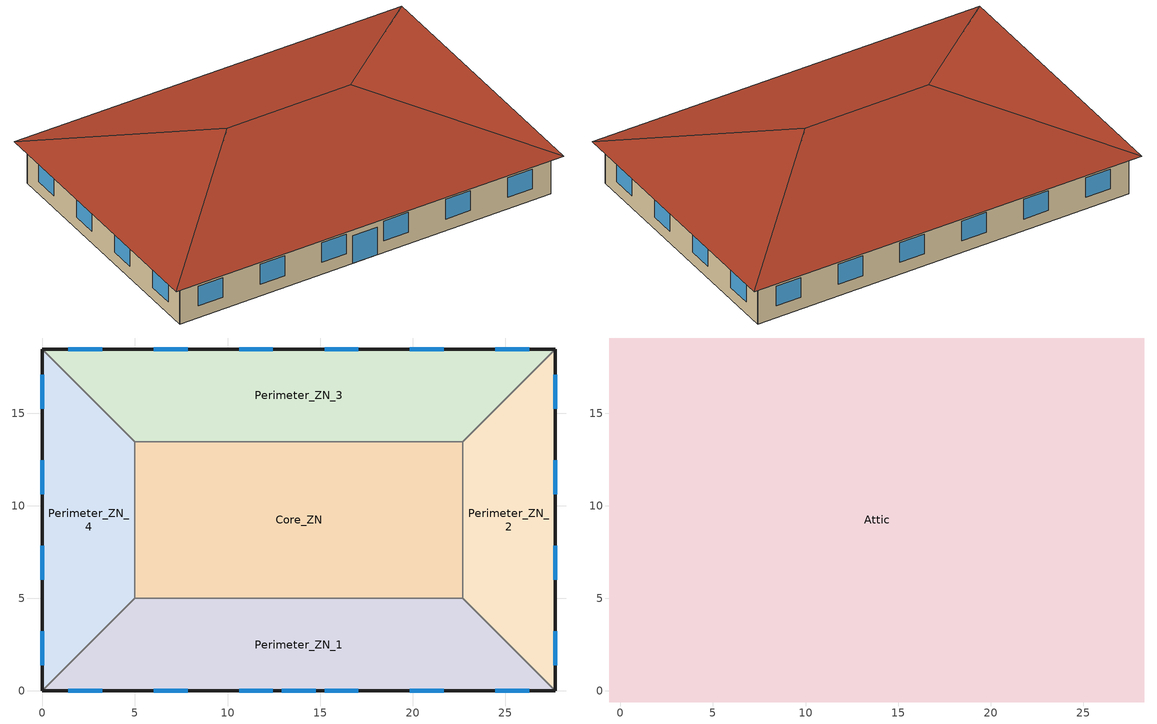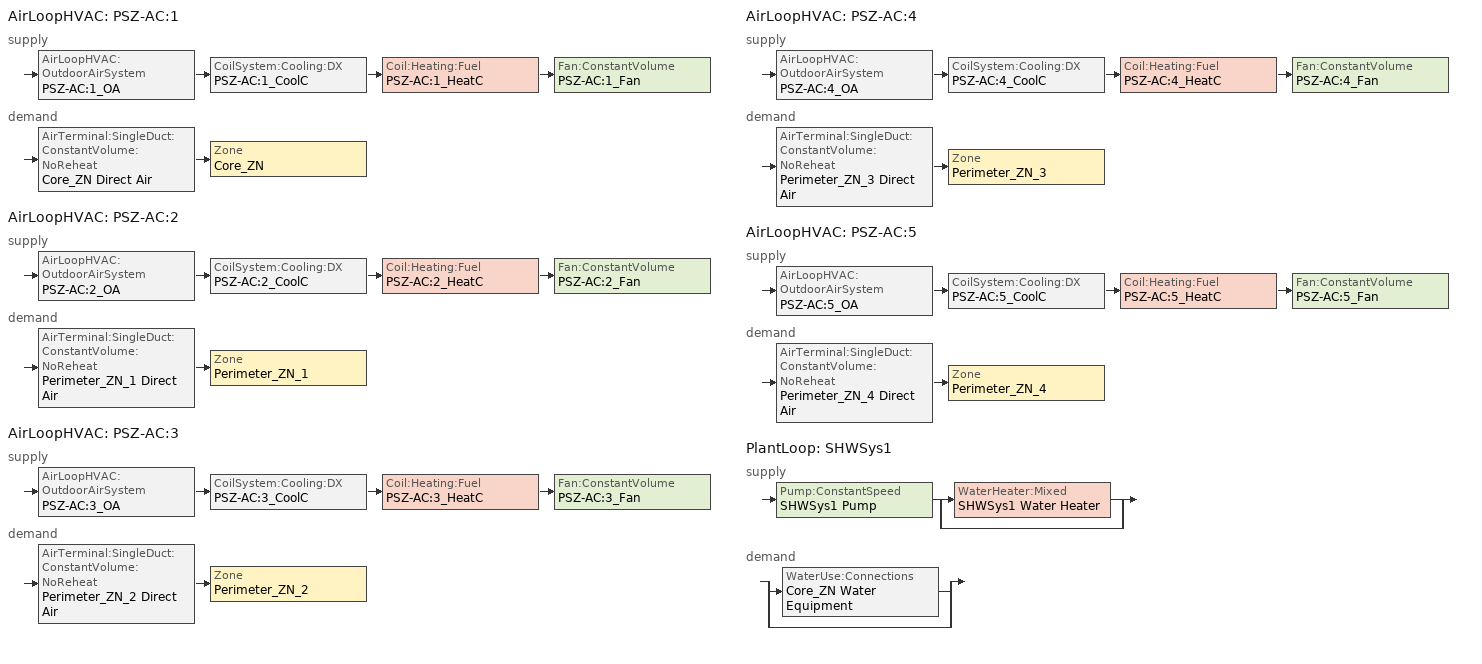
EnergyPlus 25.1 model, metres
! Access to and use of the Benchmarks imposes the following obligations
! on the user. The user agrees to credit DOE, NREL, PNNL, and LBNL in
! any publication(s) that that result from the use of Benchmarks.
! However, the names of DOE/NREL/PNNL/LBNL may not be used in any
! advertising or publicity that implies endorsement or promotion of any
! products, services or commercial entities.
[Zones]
Core_ZN
 floor ground (ext-slab): 5,13.46 22.69,13.46 22.69,5 5,5 z0
 wall to Perimeter_ZN_1 (int-walls): 5,5 22.69,5 z0:3.05
 wall to Perimeter_ZN_2 (int-walls): 22.69,5 22.69,13.46 z0:3.05
 wall to Perimeter_ZN_3 (int-walls): 22.69,13.46 5,13.46 z0:3.05
 wall to Perimeter_ZN_4 (int-walls): 5,13.46 5,5 z0:3.05
Perimeter_ZN_1
 floor ground (ext-slab): 27.69,0 0,0 5,5 22.69,5 z0
 wall outside (ext-walls): 0,0 27.69,0 z0:3.05
 wall to Perimeter_ZN_4 (int-walls): 5,5 0,0 z0:3.05
 wall to Perimeter_ZN_2 (int-walls): 27.69,0 22.69,5 z0:3.05
 window (window_south): 1.39,0 3.22,0 / 6.01,0 7.84,0 / 10.62,0 12.45,0 / 15.24,0 17.07,0 / 19.85,0 21.68,0 / 24.47,0 26.3,0 z0.9:2.42; 12.93,0 14.76,0 z0:2.13
Perimeter_ZN_2
 floor ground (ext-slab): 22.69,13.46 27.69,18.46 27.69,0 22.69,5 z0
 wall outside (ext-walls): 27.69,0 27.69,18.46 z0:3.05
 wall to Perimeter_ZN_3 (int-walls): 27.69,18.46 22.69,13.46 z0:3.05
 window (window_east): 27.69,15.24 27.69,17.07 / 27.69,10.62 27.69,12.45 / 27.69,6.01 27.69,7.84 / 27.69,1.39 27.69,3.22 z0.9:2.42
Perimeter_ZN_3
 floor ground (ext-slab): 5,13.46 0,18.46 27.69,18.46 22.69,13.46 z0
 wall outside (ext-walls): 27.69,18.46 0,18.46 z0:3.05
 wall to Perimeter_ZN_4 (int-walls): 0,18.46 5,13.46 z0:3.05
 window (window_north): 26.3,18.46 24.47,18.46 / 21.68,18.46 19.85,18.46 / 17.07,18.46 15.24,18.46 / 12.45,18.46 10.62,18.46 / 7.84,18.46 6.01,18.46 / 3.22,18.46 1.39,18.46 z0.9:2.42
Perimeter_ZN_4
 floor ground (ext-slab): 5,5 0,0 0,18.46 5,13.46 z0
 wall outside (ext-walls): 0,18.46 0,0 z0:3.05
 window (window_west): 0,3.22 0,1.39 / 0,7.84 0,6.01 / 0,12.45 0,10.62 / 0,17.07 0,15.24 z0.9:2.42
Attic
 floor outside (exposed-floor): -0.6,19.06 0,18.46 0,0 -0.6,-0.6 z3.05; 0,0 27.69,0 28.29,-0.6 -0.6,-0.6 z3.05; 28.29,19.06 28.29,-0.6 27.69,0 27.69,18.46 z3.05; -0.6,19.06 28.29,19.06 27.69,18.46 0,18.46 z3.05
 floor to Perimeter_ZN_1 (INT-FLOOR-TOPSIDE): 0,0 5,5 22.69,5 27.69,0 z3.05
 floor to Perimeter_ZN_4 (INT-FLOOR-TOPSIDE): 5,13.46 5,5 0,0 0,18.46 z3.05
 floor to Perimeter_ZN_2 (INT-FLOOR-TOPSIDE): 22.69,5 22.69,13.46 27.69,18.46 27.69,0 z3.05
 floor to Core_ZN (INT-FLOOR-TOPSIDE): 5,13.46 22.69,13.46 22.69,5 5,5 z3.05
 floor to Perimeter_ZN_3 (INT-FLOOR-TOPSIDE): 0,18.46 27.69,18.46 22.69,13.46 5,13.46 z3.05
 roof outside (roofs): 28.29,19.06,3.05 -0.6,19.06,3.05 9.23,9.23,6.33 18.46,9.23,6.33; -0.6,19.06,3.05 -0.6,-0.6,3.05 9.23,9.23,6.33; 28.29,-0.6,3.05 28.29,19.06,3.05 18.46,9.23,6.33; -0.6,-0.6,3.05 28.29,-0.6,3.05 18.46,9.23,6.33 9.23,9.23,6.33
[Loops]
AirLoopHVAC 'PSZ-AC:1'
 supply: AirLoopHVAC:OutdoorAirSystem 'PSZ-AC:1_OA' > CoilSystem:Cooling:DX 'PSZ-AC:1_CoolC' > Coil:Heating:Fuel 'PSZ-AC:1_HeatC' > Fan:ConstantVolume 'PSZ-AC:1_Fan'
 demand: AirTerminal:SingleDuct:ConstantVolume:NoReheat 'Core_ZN Direct Air' > Zone 'Core_ZN'
AirLoopHVAC 'PSZ-AC:2'
 supply: AirLoopHVAC:OutdoorAirSystem 'PSZ-AC:2_OA' > CoilSystem:Cooling:DX 'PSZ-AC:2_CoolC' > Coil:Heating:Fuel 'PSZ-AC:2_HeatC' > Fan:ConstantVolume 'PSZ-AC:2_Fan'
 demand: AirTerminal:SingleDuct:ConstantVolume:NoReheat 'Perimeter_ZN_1 Direct Air' > Zone 'Perimeter_ZN_1'
AirLoopHVAC 'PSZ-AC:3'
 supply: AirLoopHVAC:OutdoorAirSystem 'PSZ-AC:3_OA' > CoilSystem:Cooling:DX 'PSZ-AC:3_CoolC' > Coil:Heating:Fuel 'PSZ-AC:3_HeatC' > Fan:ConstantVolume 'PSZ-AC:3_Fan'
 demand: AirTerminal:SingleDuct:ConstantVolume:NoReheat 'Perimeter_ZN_2 Direct Air' > Zone 'Perimeter_ZN_2'
AirLoopHVAC 'PSZ-AC:4'
 supply: AirLoopHVAC:OutdoorAirSystem 'PSZ-AC:4_OA' > CoilSystem:Cooling:DX 'PSZ-AC:4_CoolC' > Coil:Heating:Fuel 'PSZ-AC:4_HeatC' > Fan:ConstantVolume 'PSZ-AC:4_Fan'
 demand: AirTerminal:SingleDuct:ConstantVolume:NoReheat 'Perimeter_ZN_3 Direct Air' > Zone 'Perimeter_ZN_3'
AirLoopHVAC 'PSZ-AC:5'
 supply: AirLoopHVAC:OutdoorAirSystem 'PSZ-AC:5_OA' > CoilSystem:Cooling:DX 'PSZ-AC:5_CoolC' > Coil:Heating:Fuel 'PSZ-AC:5_HeatC' > Fan:ConstantVolume 'PSZ-AC:5_Fan'
 demand: AirTerminal:SingleDuct:ConstantVolume:NoReheat 'Perimeter_ZN_4 Direct Air' > Zone 'Perimeter_ZN_4'
PlantLoop 'SHWSys1'
 supply: Pump:ConstantSpeed 'SHWSys1 Pump' > split
  | WaterHeater:Mixed 'SHWSys1 Water Heater'
  | bypass
 demand: split
  | WaterUse:Connections 'Core_ZN Water Equipment'
  | bypass
[Building]
Benchmark Small Office New V1.1_3.1: North Axis {deg}=0; Terrain=City; Loads Convergence Tolerance Value {W}=0.04; Temperature Convergence Tolerance Value {deltaC}=0.2; Solar Distribution=FullInteriorAndExterior; Maximum Number of Warmup Days=25; Minimum Number of Warmup Days=6
[Site:Location]
CHICAGO_IL_USA TMY2-94846: Latitude {deg}=41.78; Longitude {deg}=-87.75; Time Zone {hr}=-6; Elevation {m}=190
[Site:GroundTemperature:BuildingSurface]
19.96, 19.94, 19.99, 20.04, 20.09, 20.17, 20.21, 20.24, 20.23, 20.2, 20.17, 20.12
[Site:WaterMainsTemperature]
Calculation Method=CORRELATION; Annual Average Outdoor Air Temperature {C}=9.69; Maximum Difference In Monthly Average Outdoor Air Temperatures {deltaC}=28.1
[SizingPeriod:DesignDay] Day of Month=21; Humidity Condition Type=Wetbulb; Barometric Pressure {Pa}=99063; Rain Indicator=No; Snow Indicator=No; Daylight Saving Time Indicator=No; Solar Model Indicator=ASHRAEClearSky
Name | Month | Day Type | Maximum Dry-Bulb Temperature {C} | Daily Dry-Bulb Temperature Range {deltaC} | Wetbulb or DewPoint at Maximum Dry-Bulb {C} | Wind Speed {m/s} | Wind Direction {deg} | Sky Clearness
CHICAGO Ann Htg 99.6% Condns DB | 1 | WinterDesignDay | -20.6 | 0 | -20.6 | 4.9 | 270 | 0
CHICAGO Ann Clg .4% Condns DB=>MWB | 7 | SummerDesignDay | 33.2 | 10.7 | 23.8 | 5.3 | 230 | 1
[WindowMaterial:Glazing] Optical Data Type=SpectralAverage; Thickness {m}=0.003; Infrared Transmittance at Normal Incidence=0; Front Side Infrared Hemispherical Emissivity=0.9; Back Side Infrared Hemispherical Emissivity=0.9; Conductivity {W/m-K}=0.0199; Dirt Correction Factor for Solar and Visible Transmittance=1; Solar Diffusing=No
Name | Solar Transmittance at Normal Incidence | Front Side Solar Reflectance at Normal Incidence | Back Side Solar Reflectance at Normal Incidence | Visible Transmittance at Normal Incidence | Front Side Visible Reflectance at Normal Incidence | Back Side Visible Reflectance at Normal Incidence
Theoretical Glass [66] | 0.3832 | 0.5668 | 0.5668 | 0.495 | 0.455 | 0.455
Theoretical Glass [67] | 0.4826 | 0.4674 | 0.4674 | 0.6216 | 0.3284 | 0.3284
[Material] Thermal Absorptance=0.9
Name | Roughness | Thickness {m} | Conductivity {W/m-K} | Density {kg/m3} | Specific Heat {J/kg-K} | Solar Absorptance | Visible Absorptance
Wood Shingles | VeryRough | 0.0178 | 0.115 | 513 | 1255 | 0.78 | 0.78
1IN Wood Decking | MediumSmooth | 0.0254 | 0.1211 | 593 | 2510 | 0.78 | 0.78
Roof Insulation [2] | MediumRough | 0.2216 | 0.049 | 265 | 836.8 | 0.7 | 0.7
1/2IN Gypsum | Smooth | 0.0127 | 0.16 | 784.9 | 830 | 0.92 | 0.92
GP01 1/2 GYPSUM | Smooth | 0.0127 | 0.16 | 800 | 1090 | 0.7 | 0.5
1IN Stucco | Smooth | 0.0253 | 0.6918 | 1858 | 837 | 0.92 | 0.92
8IN Concrete HW | MediumRough | 0.2033 | 1.7296 | 2243 | 837 | 0.65 | 0.65
Wall Insulation [5] | MediumRough | 0.0453 | 0.0432 | 91 | 837 | 0.5 | 0.5
MAT-CC05 4 HW CONCRETE | Rough | 0.1016 | 1.311 | 2240 | 836.8 | 0.7 | 0.7
Floor Insulation [2] | MediumRough | 0.0636 | 0.045 | 265 | 836.8 | 0.7 | 0.7
MAT-CC05 8 HW CONCRETE | Rough | 0.2032 | 1.311 | 2240 | 836.8 | 0.7 | 0.7
Std Wood 6inch | MediumSmooth | 0.15 | 0.12 | 540 | 1210 | 0.7 | 0.7
Std MAT-CC05 4  MW CONCRETE | Rough | 0.1 | 0.858 | 1968 | 836.8 | 0.7 | 0.2
[Material:NoMass] Roughness=VeryRough; Thermal Absorptance=0.9; Solar Absorptance=0.7; Visible Absorptance=0.8
Name | Thermal Resistance {m2-K/W}
CP02 CARPET PAD | 0.2165
Std CP02 CARPET PAD | 0.21648
[Construction]
InteriorFurnishings: Std Wood 6inch
INT-FLOOR-TOPSIDE: Std MAT-CC05 4  MW CONCRETE, Std CP02 CARPET PAD
INT-FLOOR-UNDERSIDE: Std CP02 CARPET PAD, Std MAT-CC05 4  MW CONCRETE
window_south; window_east; window_west: Theoretical Glass [66]
window_north: Theoretical Glass [67]
roofs: Wood Shingles, 1IN Wood Decking, Roof Insulation [2], 1/2IN Gypsum
int-walls: GP01 1/2 GYPSUM, GP01 1/2 GYPSUM
ext-walls: 1IN Stucco, 8IN Concrete HW, Wall Insulation [5], 1/2IN Gypsum
ext-slab: MAT-CC05 4 HW CONCRETE, CP02 CARPET PAD
exposed-floor: Floor Insulation [2], MAT-CC05 8 HW CONCRETE, CP02 CARPET PAD
[ComponentCost:LineItem]
Name | Line Item Type | Item | Cost per Area {$/m2} | Cost per Each {$} | Quantity | Cost per Unit of Output Capacity {$/kW}
Interior Furnishings | Construction | InteriorFurnishings | 1
Interior Floor | Construction | INT-FLOOR-UNDERSIDE | 15
south:window_south | Construction | window_south | 215.97
east:window_east | Construction | window_east | 215.97
north:window_north | Construction | window_north | 209.729
west:window_west | Construction | window_west | 215.97
roofs:roofs | Construction | roofs | 14.9259
int-walls:int-walls | Construction | int-walls | 1
ext-walls:ext-walls | Construction | ext-walls | 42.9231
ext-slab:ext-slab | Construction | ext-slab | 24.86
exposed-floor:exposed-floor | Construction | exposed-floor | 34.6727
People:Core_ZN | General | Core_ZN |  | 1 | 8.0516
LIGHTING EQUIP:Core_ZN | Lights | Core_ZN |  |  |  | 1
ElectricEquipment:Core_ZN:MiscPlug | General | Core_ZN |  | 1 | 1.2077
Infiltration:Perimeter_ZN_1 | General | Perimeter_ZN_1 |  | 1 | 0.0596
People:Perimeter_ZN_1 | General | Perimeter_ZN_1 |  | 1 | 6.1036
LIGHTING EQUIP:Perimeter_ZN_1 | Lights | Perimeter_ZN_1 |  |  |  | 1
ElectricEquipment:Perimeter_ZN_1:MiscPlug | General | Perimeter_ZN_1 |  | 1 | 0.9155
Infiltration:Perimeter_ZN_2 | General | Perimeter_ZN_2 |  | 1 | 0.0376
People:Perimeter_ZN_2 | General | Perimeter_ZN_2 |  | 1 | 3.6207
LIGHTING EQUIP:Perimeter_ZN_2 | Lights | Perimeter_ZN_2 |  |  |  | 1
ElectricEquipment:Perimeter_ZN_2:MiscPlug | General | Perimeter_ZN_2 |  | 1 | 0.5431
Infiltration:Perimeter_ZN_3 | General | Perimeter_ZN_3 |  | 1 | 0.0596
People:Perimeter_ZN_3 | General | Perimeter_ZN_3 |  | 1 | 6.1036
LIGHTING EQUIP:Perimeter_ZN_3 | Lights | Perimeter_ZN_3 |  |  |  | 1
ElectricEquipment:Perimeter_ZN_3:MiscPlug | General | Perimeter_ZN_3 |  | 1 | 0.9155
Infiltration:Perimeter_ZN_4 | General | Perimeter_ZN_4 |  | 1 | 0.0376
People:Perimeter_ZN_4 | General | Perimeter_ZN_4 |  | 1 | 3.6207
LIGHTING EQUIP:Perimeter_ZN_4 | Lights | Perimeter_ZN_4 |  |  |  | 1
ElectricEquipment:Perimeter_ZN_4:MiscPlug | General | Perimeter_ZN_4 |  | 1 | 0.5431
Infiltration:Attic | General | Attic |  | 1 | 0.2001
[Zone] Type=1; Multiplier=1; Ceiling Height {m}=-9999; Floor Area {m2}=autocalculate; Part of Total Floor Area=Yes
Name | Volume {m3}
Core_ZN | 456.4551
Perimeter_ZN_1; Perimeter_ZN_3 | 346.0225
Perimeter_ZN_2; Perimeter_ZN_4 | 205.265
Attic | 720.1877
[InternalMass] Construction=InteriorFurnishings
Name | Zone or ZoneList | Surface Area {m2}
Core_ZN_InternalMass_1 | Core_ZN | 299.3148
Perimeter_ZN_1_InternalMass_1 | Perimeter_ZN_1 | 226.9
Perimeter_ZN_2_InternalMass_1 | Perimeter_ZN_2 | 134.6
Perimeter_ZN_3_InternalMass_1 | Perimeter_ZN_3 | 226.9
Perimeter_ZN_4_InternalMass_1 | Perimeter_ZN_4 | 134.6
[People] Number of People Schedule=BLDG_OCC_SCH; Number of People Calculation Method=People; Fraction Radiant=0.3; Sensible Heat Fraction=AUTOCALCULATE; Activity Level Schedule=ACTIVITY_SCH; Carbon Dioxide Generation Rate {m3/s-W}=3.82E-8; Enable ASHRAE 55 Comfort Warnings=No; Mean Radiant Temperature Calculation Type=EnclosureAveraged; Work Efficiency Schedule=WORK_EFF_SCH; Clothing Insulation Calculation Method=ClothingInsulationSchedule; Clothing Insulation Schedule=CLOTHING_SCH; Air Velocity Schedule=AIR_VELO_SCH; Thermal Comfort Model 1 Type=FANGER
Name | Zone or ZoneList or Space or SpaceList | Number of People
Core_ZN | Core_ZN | 8.0516
Perimeter_ZN_1 | Perimeter_ZN_1 | 6.1036
Perimeter_ZN_2 | Perimeter_ZN_2 | 3.6207
Perimeter_ZN_3 | Perimeter_ZN_3 | 6.1036
Perimeter_ZN_4 | Perimeter_ZN_4 | 3.6207
[Lights] Schedule=BLDG_LIGHT_SCH; Design Level Calculation Method=LightingLevel; Return Air Fraction=0; Fraction Radiant=0.7; Fraction Visible=0.2; Fraction Replaceable=1; Return Air Fraction Calculated from Plenum Temperature=No
Name | Zone or ZoneList or Space or SpaceList | Lighting Level {W}
Core_ZN_Lights | Core_ZN | 1610.31
Perimeter_ZN_1_Lights | Perimeter_ZN_1 | 1220.72
Perimeter_ZN_2_Lights | Perimeter_ZN_2 | 724.148
Perimeter_ZN_3_Lights | Perimeter_ZN_3 | 1220.72
Perimeter_ZN_4_Lights | Perimeter_ZN_4 | 724.148
[ElectricEquipment] Schedule=BLDG_EQUIP_SCH; Design Level Calculation Method=EquipmentLevel; Fraction Latent=0; Fraction Radiant=0.5; Fraction Lost=0
Name | Zone or ZoneList or Space or SpaceList | Design Level {W}
Core_ZN_MiscPlug_Equip | Core_ZN | 1207.74
Perimeter_ZN_1_MiscPlug_Equip | Perimeter_ZN_1 | 915.5415
Perimeter_ZN_2_MiscPlug_Equip | Perimeter_ZN_2 | 543.111
Perimeter_ZN_3_MiscPlug_Equip | Perimeter_ZN_3 | 915.5415
Perimeter_ZN_4_MiscPlug_Equip | Perimeter_ZN_4 | 543.111
[Sizing:Zone] Zone Cooling Design Supply Air Temperature Input Method=SupplyAirTemperature; Zone Cooling Design Supply Air Temperature {C}=14; Zone Heating Design Supply Air Temperature Input Method=SupplyAirTemperature; Zone Heating Design Supply Air Temperature {C}=40; Zone Cooling Design Supply Air Humidity Ratio {kgWater/kgDryAir}=0.0085; Zone Heating Design Supply Air Humidity Ratio {kgWater/kgDryAir}=0.008; Zone Heating Sizing Factor=0; Zone Cooling Sizing Factor=0; Cooling Design Air Flow Method=DesignDayWithLimit; Cooling Minimum Air Flow {m3/s}=0; Cooling Minimum Air Flow Fraction=0; Heating Design Air Flow Method=DesignDay; Heating Design Air Flow Rate {m3/s}=0; Account for Dedicated Outdoor Air System=No; Dedicated Outdoor Air System Control Strategy=NeutralSupplyAir; Dedicated Outdoor Air Low Setpoint Temperature for Design {C}=autosize; Dedicated Outdoor Air High Setpoint Temperature for Design {C}=autosize
Name | Design Specification Outdoor Air Object
Core_ZN | SZ DSOA Core_ZN
Perimeter_ZN_1 | SZ DSOA Perimeter_ZN_1
Perimeter_ZN_2 | SZ DSOA Perimeter_ZN_2
Perimeter_ZN_3 | SZ DSOA Perimeter_ZN_3
Perimeter_ZN_4 | SZ DSOA Perimeter_ZN_4
[DesignSpecification:OutdoorAir] Outdoor Air Method=Flow/Zone; Outdoor Air Flow per Zone Floor Area {m3/s-m2}=0
Name | Outdoor Air Flow per Zone {m3/s}
SZ DSOA Core_ZN | 0.0805
SZ DSOA Perimeter_ZN_1; SZ DSOA Perimeter_ZN_3 | 0.061
SZ DSOA Perimeter_ZN_2; SZ DSOA Perimeter_ZN_4 | 0.0362
[ZoneControl:Thermostat] Control Type Schedule=Dual Zone Control Type Sched
Name | Zone or ZoneList | Control 1
Core_ZN Thermostat | Core_ZN | Core_ZN DualSPSched
Perimeter_ZN_1 Thermostat | Perimeter_ZN_1 | Perimeter_ZN_1 DualSPSched
Perimeter_ZN_2 Thermostat | Perimeter_ZN_2 | Perimeter_ZN_2 DualSPSched
Perimeter_ZN_3 Thermostat | Perimeter_ZN_3 | Perimeter_ZN_3 DualSPSched
Perimeter_ZN_4 Thermostat | Perimeter_ZN_4 | Perimeter_ZN_4 DualSPSched
[ThermostatSetpoint:DualSetpoint] Heating Setpoint Temperature Schedule=HtgSetP_Sch; Cooling Setpoint Temperature Schedule=ClgSetP_Sch
Core_ZN DualSPSched; Perimeter_ZN_1 DualSPSched; Perimeter_ZN_2 DualSPSched; Perimeter_ZN_3 DualSPSched; Perimeter_ZN_4 DualSPSched
[Zone equipment]
Core_ZN: Core_ZN Direct Air
Perimeter_ZN_1: Perimeter_ZN_1 Direct Air
Perimeter_ZN_2: Perimeter_ZN_2 Direct Air
Perimeter_ZN_3: Perimeter_ZN_3 Direct Air
Perimeter_ZN_4: Perimeter_ZN_4 Direct Air
[AirTerminal:SingleDuct:ConstantVolume:NoReheat] Availability Schedule=ALWAYS_ON; Maximum Air Flow Rate {m3/s}=AUTOSIZE
Core_ZN Direct Air; Perimeter_ZN_1 Direct Air; Perimeter_ZN_2 Direct Air; Perimeter_ZN_3 Direct Air; Perimeter_ZN_4 Direct Air
[SetpointManager:SingleZone:Reheat] Control Variable=Temperature; Minimum Supply Air Temperature {C}=10; Maximum Supply Air Temperature {C}=50
Name | Control Zone | Setpoint Node or NodeList
SupAirTemp MngrCore_ZN | Core_ZN | PSZ-AC:1 Supply Equipment Outlet Node
SupAirTemp MngrPerimeter_ZN_1 | Perimeter_ZN_1 | PSZ-AC:2 Supply Equipment Outlet Node
SupAirTemp MngrPerimeter_ZN_2 | Perimeter_ZN_2 | PSZ-AC:3 Supply Equipment Outlet Node
SupAirTemp MngrPerimeter_ZN_3 | Perimeter_ZN_3 | PSZ-AC:4 Supply Equipment Outlet Node
SupAirTemp MngrPerimeter_ZN_4 | Perimeter_ZN_4 | PSZ-AC:5 Supply Equipment Outlet Node
[WaterUse:Connections]
Core_ZN Water Equipment: Water Use Equipment 1=Core_ZN Water Equipment
[WaterUse:Equipment]
Core_ZN Water Equipment: Peak Flow Rate {m3/s}=3.15444e-06; Flow Rate Fraction Schedule=BLDG_SWH_SCH; Target Temperature Schedule=Core_ZN Water Equipment Temp Sched; Hot Water Supply Temperature Schedule=Core_ZN Water Equipment Hot Supply Temp Sched; Zone=Core_ZN; Sensible Fraction Schedule=Core_ZN Water Equipment Sensible fract sched; Latent Fraction Schedule=Core_ZN Water Equipment Latent fract sched
[ZoneInfiltration:DesignFlowRate] Design Flow Rate Calculation Method=Flow/Zone; Constant Term Coefficient=1; Temperature Term Coefficient=0; Velocity Term Coefficient=0; Velocity Squared Term Coefficient=0
Name | Zone or ZoneList or Space or SpaceList | Schedule | Design Flow Rate {m3/s}
Perimeter_ZN_1_Infiltration | Perimeter_ZN_1 | INFIL_QUARTER_ON_SCH | 0.0596
Perimeter_ZN_2_Infiltration | Perimeter_ZN_2 | INFIL_QUARTER_ON_SCH | 0.0376
Perimeter_ZN_3_Infiltration | Perimeter_ZN_3 | INFIL_QUARTER_ON_SCH | 0.0596
Perimeter_ZN_4_Infiltration | Perimeter_ZN_4 | INFIL_QUARTER_ON_SCH | 0.0376
Attic_Infiltration | Attic | ALWAYS_ON | 0.2001
[AirLoopHVAC] Design Supply Air Flow Rate {m3/s}=AUTOSIZE
PSZ-AC:1; PSZ-AC:2; PSZ-AC:3; PSZ-AC:4; PSZ-AC:5
[SetpointManager:MixedAir] Control Variable=Temperature
Name | Setpoint Node or NodeList
PSZ-AC:1_CoolC SAT Manager | PSZ-AC:1_CoolC-PSZ-AC:1_HeatCNode
PSZ-AC:1_HeatC MixedAir Manager | PSZ-AC:1_HeatC-PSZ-AC:1_FanNode
PSZ-AC:1_OAMixed Air Temp Manager | PSZ-AC:1_OA-PSZ-AC:1_CoolCNode
PSZ-AC:2_CoolC SAT Manager | PSZ-AC:2_CoolC-PSZ-AC:2_HeatCNode
PSZ-AC:2_HeatC MixedAir Manager | PSZ-AC:2_HeatC-PSZ-AC:2_FanNode
PSZ-AC:2_OAMixed Air Temp Manager | PSZ-AC:2_OA-PSZ-AC:2_CoolCNode
PSZ-AC:3_CoolC SAT Manager | PSZ-AC:3_CoolC-PSZ-AC:3_HeatCNode
PSZ-AC:3_HeatC MixedAir Manager | PSZ-AC:3_HeatC-PSZ-AC:3_FanNode
PSZ-AC:3_OAMixed Air Temp Manager | PSZ-AC:3_OA-PSZ-AC:3_CoolCNode
PSZ-AC:4_CoolC SAT Manager | PSZ-AC:4_CoolC-PSZ-AC:4_HeatCNode
PSZ-AC:4_HeatC MixedAir Manager | PSZ-AC:4_HeatC-PSZ-AC:4_FanNode
PSZ-AC:4_OAMixed Air Temp Manager | PSZ-AC:4_OA-PSZ-AC:4_CoolCNode
PSZ-AC:5_CoolC SAT Manager | PSZ-AC:5_CoolC-PSZ-AC:5_HeatCNode
PSZ-AC:5_HeatC MixedAir Manager | PSZ-AC:5_HeatC-PSZ-AC:5_FanNode
PSZ-AC:5_OAMixed Air Temp Manager | PSZ-AC:5_OA-PSZ-AC:5_CoolCNode
[Sizing:System] Type of Load to Size On=Sensible; Design Outdoor Air Flow Rate {m3/s}=AUTOSIZE; Central Heating Maximum System Air Flow Ratio=0.3; Preheat Design Temperature {C}=7; Preheat Design Humidity Ratio {kgWater/kgDryAir}=0.008; Precool Design Temperature {C}=12.8; Precool Design Humidity Ratio {kgWater/kgDryAir}=0.008; Central Cooling Design Supply Air Temperature {C}=12.8; Central Heating Design Supply Air Temperature {C}=40; Type of Zone Sum to Use=NonCoincident; 100% Outdoor Air in Cooling=No; 100% Outdoor Air in Heating=No; Central Cooling Design Supply Air Humidity Ratio {kgWater/kgDryAir}=0.0085; Central Heating Design Supply Air Humidity Ratio {kgWater/kgDryAir}=0.008; Cooling Supply Air Flow Rate Method=DesignDay; Cooling Supply Air Flow Rate {m3/s}=0; Heating Supply Air Flow Rate Method=DesignDay; Heating Supply Air Flow Rate {m3/s}=0; Zone Maximum Outdoor Air Fraction=1; Cooling Design Capacity Method=CoolingDesignCapacity; Cooling Design Capacity {W}=autosize; Heating Design Capacity Method=HeatingDesignCapacity; Heating Design Capacity {W}=autosize; Central Cooling Capacity Control Method=VAV
PSZ-AC:1; PSZ-AC:2; PSZ-AC:3; PSZ-AC:4; PSZ-AC:5
[AvailabilityManager:NightCycle] Applicability Schedule=Always_On; Fan Schedule=HVACOperationSchd; Control Type=CycleOnAny; Thermostat Tolerance {deltaC}=1; Cycling Run Time Control Type=FixedRunTime; Cycling Run Time {s}=1800
PSZ-AC:1 Availability Manager; PSZ-AC:2 Availability Manager; PSZ-AC:3 Availability Manager; PSZ-AC:4 Availability Manager; PSZ-AC:5 Availability Manager
[Controller:OutdoorAir] Minimum Outdoor Air Flow Rate {m3/s}=AUTOSIZE; Maximum Outdoor Air Flow Rate {m3/s}=AUTOSIZE; Economizer Control Type=NoEconomizer; Economizer Control Action Type=ModulateFlow; Economizer Maximum Limit Dry-Bulb Temperature {C}=28; Economizer Maximum Limit Enthalpy {J/kg}=64000; Economizer Minimum Limit Dry-Bulb Temperature {C}=0; Lockout Type=NoLockout; Minimum Limit Type=FixedMinimum; Minimum Outdoor Air Schedule=MinOA_Sched
PSZ-AC:1_OA_Controller; PSZ-AC:2_OA_Controller; PSZ-AC:3_OA_Controller; PSZ-AC:4_OA_Controller; PSZ-AC:5_OA_Controller
[CoilSystem:Cooling:DX] Availability Schedule=ALWAYS_ON
Name | Cooling Coil
PSZ-AC:1_CoolC | PSZ-AC:1_CoolC DXCoil
PSZ-AC:2_CoolC | PSZ-AC:2_CoolC DXCoil
PSZ-AC:3_CoolC | PSZ-AC:3_CoolC DXCoil
PSZ-AC:4_CoolC | PSZ-AC:4_CoolC DXCoil
PSZ-AC:5_CoolC | PSZ-AC:5_CoolC DXCoil
[Coil:Cooling:DX:SingleSpeed] Availability Schedule=ALWAYS_ON; Gross Rated Total Cooling Capacity {W}=AUTOSIZE; Gross Rated Sensible Heat Ratio=AUTOSIZE; Gross Rated Cooling COP {W/W}=4.56651; Rated Air Flow Rate {m3/s}=AUTOSIZE; 2023 Rated Evaporator Fan Power Per Volume Flow {W/(m3/s)}=934.4
Name | Total Cooling Capacity Function of Temperature Curve | Total Cooling Capacity Function of Flow Fraction Curve | Energy Input Ratio Function of Temperature Curve | Energy Input Ratio Function of Flow Fraction Curve | Part Load Fraction Correlation Curve
PSZ-AC:1_CoolC DXCoil | PSZ-AC:1_CoolCStandard10Ton_CapFT | PSZ-AC:1_CoolCStandard10Ton_CapFF | PSZ-AC:1_CoolCStandard10Ton_EIRFT | PSZ-AC:1_CoolCStandard10Ton_EIRFFF | PSZ-AC:1_CoolCStandard10Ton_PLR
PSZ-AC:2_CoolC DXCoil | PSZ-AC:2_CoolCStandard10Ton_CapFT | PSZ-AC:2_CoolCStandard10Ton_CapFF | PSZ-AC:2_CoolCStandard10Ton_EIRFT | PSZ-AC:2_CoolCStandard10Ton_EIRFFF | PSZ-AC:2_CoolCStandard10Ton_PLR
PSZ-AC:3_CoolC DXCoil | PSZ-AC:3_CoolCStandard10Ton_CapFT | PSZ-AC:3_CoolCStandard10Ton_CapFF | PSZ-AC:3_CoolCStandard10Ton_EIRFT | PSZ-AC:3_CoolCStandard10Ton_EIRFFF | PSZ-AC:3_CoolCStandard10Ton_PLR
PSZ-AC:4_CoolC DXCoil | PSZ-AC:4_CoolCStandard10Ton_CapFT | PSZ-AC:4_CoolCStandard10Ton_CapFF | PSZ-AC:4_CoolCStandard10Ton_EIRFT | PSZ-AC:4_CoolCStandard10Ton_EIRFFF | PSZ-AC:4_CoolCStandard10Ton_PLR
PSZ-AC:5_CoolC DXCoil | PSZ-AC:5_CoolCStandard10Ton_CapFT | PSZ-AC:5_CoolCStandard10Ton_CapFF | PSZ-AC:5_CoolCStandard10Ton_EIRFT | PSZ-AC:5_CoolCStandard10Ton_EIRFFF | PSZ-AC:5_CoolCStandard10Ton_PLR
[Coil:Heating:Fuel] Availability Schedule=ALWAYS_ON; Fuel Type=NaturalGas; Burner Efficiency=0.8; Nominal Capacity {W}=AUTOSIZE
PSZ-AC:1_HeatC; PSZ-AC:2_HeatC; PSZ-AC:3_HeatC; PSZ-AC:4_HeatC; PSZ-AC:5_HeatC
[Fan:ConstantVolume] Availability Schedule=HVACOperationSchd; Fan Total Efficiency=0.174028; Pressure Rise {Pa}=330; Maximum Flow Rate {m3/s}=AUTOSIZE; Motor Efficiency=0.825; Motor In Airstream Fraction=1
PSZ-AC:1_Fan; PSZ-AC:2_Fan; PSZ-AC:3_Fan; PSZ-AC:4_Fan; PSZ-AC:5_Fan
[PlantLoop]
SHWSys1: Fluid Type=Water; Plant Equipment Operation Scheme=SHWSys1 Loop Operation Scheme List; Maximum Loop Temperature {C}=60; Minimum Loop Temperature {C}=10; Maximum Loop Flow Rate {m3/s}=AUTOSIZE; Minimum Loop Flow Rate {m3/s}=0; Plant Loop Volume {m3}=AUTOSIZE; Load Distribution Scheme=Optimal
[Sizing:Plant]
SHWSys1: Loop Type=Heating; Design Loop Exit Temperature {C}=60; Loop Design Temperature Difference {deltaC}=5
[SetpointManager:Scheduled]
SHWSys1 Loop Setpoint Manager: Control Variable=Temperature; Schedule=SHWSys1-Loop-Temp-Schedule; Setpoint Node or NodeList=SHWSys1 Supply Outlet Node
[PlantEquipmentOperationSchemes]
SHWSys1 Loop Operation Scheme List: Control Scheme 1=SHWSys1 Operation Scheme; Control Scheme 1 Schedule=PlantOnSched
[PlantEquipmentOperation:HeatingLoad]
SHWSys1 Operation Scheme: Load Range 1 Lower Limit {W}=0; Load Range 1 Upper Limit {W}=1000000000000000; Range 1 Equipment List=SHWSys1 Equipment List
[PlantEquipmentList]
SHWSys1 Equipment List: SHWSys1 Water Heater
[Pump:ConstantSpeed]
SHWSys1 Pump: Design Flow Rate {m3/s}=AUTOSIZE; Design Pump Head {Pa}=0.001; Design Power Consumption {W}=AUTOSIZE; Motor Efficiency=1; Fraction of Motor Inefficiencies to Fluid Stream=0; Pump Control Type=Intermittent
[WaterHeater:Mixed]
SHWSys1 Water Heater: Tank Volume {m3}=0.1514; Setpoint Temperature Schedule=SHWSys1 Water Heater Setpoint Temperature Schedule Name; Deadband Temperature Difference {deltaC}=2; Maximum Temperature Limit {C}=82.2222; Heater Control Type=Cycle; Heater Maximum Capacity {W}=845000; Heater Fuel Type=NATURALGAS; Heater Thermal Efficiency=0.8; Off Cycle Parasitic Fuel Consumption Rate {W}=20; Off Cycle Parasitic Fuel Type=NATURALGAS; Off Cycle Parasitic Heat Fraction to Tank=0.8; On Cycle Parasitic Fuel Type=NATURALGAS; Ambient Temperature Indicator=SCHEDULE; Ambient Temperature Schedule=SHWSys1 Water Heater Ambient Temperature Schedule Name; Off Cycle Loss Coefficient to Ambient Temperature {W/K}=6; On Cycle Loss Coefficient to Ambient Temperature {W/K}=6; Use Side Effectiveness=1; Source Side Effectiveness=1; Use Side Design Flow Rate {m3/s}=AUTOSIZE; Source Side Design Flow Rate {m3/s}=AUTOSIZE; Indirect Water Heating Recovery Time {hr}=1.5
[Exterior:Lights]
Exterior Facade Lighting: Schedule=ALWAYS_ON; Design Level {W}=1514.09; Control Option=AstronomicalClock
[UtilityCost:Tariff]
Name | Output Meter | Conversion Factor Choice | Demand Window Length | Monthly Charge or Variable | Group
PSI_LLF_LowLoadFactorService | Electricity:Facility | kWh | HalfHour | 15 | Comm Elect
PSI_CS_CommercialElectricService | Electricity:Facility | kWh |  | 9.4 | Comm Elect
IN_EIAMonthlyRateGas | NaturalGas:Facility | MCF |  | 0 | Comm Gas
[UtilityCost:Charge:Block] Source Variable=totalEnergy; Season=Annual; Category Variable=EnergyCharges
Name | Utility Cost Charge Block | Tariff | Block Size 1 Value or Variable | Block 1 Cost per Unit Value or Variable | Block Size 2 Value or Variable | Block 2 Cost per Unit Value or Variable | Block Size 3 Value or Variable | Block 3 Cost per Unit Value or Variable | Block Size 4 Value or Variable | Block 4 Cost per Unit Value or Variable | Block Size Multiplier Value or Variable
 | AnnualEnergyCharge | PSI_LLF_LowLoadFactorService | 300 | 0.108222 | 700 | 0.087021 | 1500 | 0.07842 | remaining | 0.05832
 | AnnualDemandBaseCharge | PSI_LLF_LowLoadFactorService | 190 | 0 | 110 | 0.051773 | remaining | 0.046965 |  |  | TotalDemand
 | AnnualEnergyCharge | PSI_CS_CommercialElectricService | 300 | 0.082409 | 700 | 0.072873 | 1500 | 0.061696 | remaining | 0.041179
[UtilityCost:Charge:Simple] Season=Annual
Name | Utility Cost Charge Simple | Tariff | Source Variable | Category Variable | Cost per Unit Value or Variable
 | FuelCostAdjustEnergyCharge | PSI_LLF_LowLoadFactorService | totalEnergy | EnergyCharges | 0.002028
 | QualPollutionControlAdjustEnergyCharge | PSI_LLF_LowLoadFactorService | totalEnergy | EnergyCharges | 0.000536
 | SoxNoxRiderAdjustEnergyCharge | PSI_LLF_LowLoadFactorService | totalEnergy | EnergyCharges | 0.001127
 | DSMRiderAdjustEnergyCharge | PSI_LLF_LowLoadFactorService | totalEnergy | EnergyCharges | -0.00037
 | PurchPowerTrackerAdjustEnergyCharge | PSI_LLF_LowLoadFactorService | totalEnergy | EnergyCharges | -3.1e-05
 | MidwestISOAdjustEnergyCharge | PSI_LLF_LowLoadFactorService | totalEnergy | EnergyCharges | -0.000216
 | CleanCoalRiderEnergyCharge | PSI_LLF_LowLoadFactorService | totalEnergy | EnergyCharges | 0.000833
 | TaxofeightPercent | PSI_LLF_LowLoadFactorService | SubTotal | Taxes | 0.08
 | FuelCostAdjustEnergyCharge | PSI_CS_CommercialElectricService | totalEnergy | EnergyCharges | 0.002028
 | QualPollutionControlAdjustEnergyCharge | PSI_CS_CommercialElectricService | totalEnergy | EnergyCharges | 0.000536
 | SoxNoxRiderAdjustEnergyCharge | PSI_CS_CommercialElectricService | totalEnergy | EnergyCharges | 0.001127
 | DSMRiderAdjustEnergyCharge | PSI_CS_CommercialElectricService | totalEnergy | EnergyCharges | 0.000021
 | PurchPowerTrackerAdjustEnergyCharge | PSI_CS_CommercialElectricService | totalEnergy | EnergyCharges | 0.000034
 | MidwestISOAdjustEnergyCharge | PSI_CS_CommercialElectricService | totalEnergy | EnergyCharges | -0.000203
 | CleanCoalRiderEnergyCharge | PSI_CS_CommercialElectricService | totalEnergy | EnergyCharges | 0.000807
 | TaxofeightPercent | PSI_CS_CommercialElectricService | SubTotal | Taxes | 0.08
 | MonthlyRateGasCharge | IN_EIAMonthlyRateGas | totalEnergy | EnergyCharges | IN_MonthlyGasRates
 | TaxofEightPercent | IN_EIAMonthlyRateGas | SubTotal | Taxes | 0.08
[UtilityCost:Qualify] Variable=TotalDemand; Threshold Value or Variable=75; Season=Annual; Threshold Test=Count
Name | Utility Cost Qualify | Tariff | Qualify Type | Number of Months
 | MinDemand75kw | PSI_LLF_LowLoadFactorService | Minimum | 12
 | MaxDemand75kw | PSI_CS_CommercialElectricService | Maximum | 1
[UtilityCost:Variable]
IN_MonthlyGasRates: Tariff=IN_EIAMonthlyRateGas; Variable Type=Currency; January Value=8.22; February Value=7.51; March Value=8.97; April Value=9.01; May Value=9.16; June Value=10.44; July Value=10.32; August Value=10.13; September Value=9.2; October Value=8.18; November Value=7.83; December Value=7.63
[EnergyManagementSystem:Sensor]
Name | Output:Variable or Output:Meter Index Key | Output:Variable or Output:Meter
T1 | Perimeter_ZN_1 | Zone Mean Air Temperature
T2 | Perimeter_ZN_2 | Zone Mean Air Temperature
T3 | Perimeter_ZN_3 | Zone Mean Air Temperature
T4 | Perimeter_ZN_4 | Zone Mean Air Temperature
T5 | Core_ZN | Zone Mean Air Temperature
PMV5 | Core_ZN | Zone Thermal Comfort Fanger Model PMV
[EnergyManagementSystem:GlobalVariable]
Zn1vol
Zn2vol
Zn3vol
Zn4vol
Zn5vol
AverageBuildingTemp
PMVrunningAvg
[EnergyManagementSystem:ProgramCallingManager]
Initialize EMS for Run: BeginNewEnvironment; InitializeMyEMS
Average Building Temperature: EndOfZoneTimestepBeforeZoneReporting; AverageZoneTemps; updateMy_averagePMV
Initialize Random Number Generator: BeginNewEnvironment; InitRandomSeed
[EnergyManagementSystem:Program]
InitializeMyEMS: SET Zn1vol = 346.0225; SET Zn2vol = 205.2650; SET Zn3vol = 346.0225; SET Zn4vol = 205.2650; SET Zn5vol = 456.4551
AverageZoneTemps: SET SumNumerator = T1 * Zn1vol + T2 * Zn2vol + T3 * Zn3vol + T4 * Zn4vol + T5 * Zn5vol; SET SumDenominator = Zn1vol + Zn2vol + Zn3vol + Zn4vol + Zn5vol; SET AverageBuildingTemp = SumNumerator / SumDenominator
UpdateMy_averagePMV: RUN DoTrendTests; Run DoVariousMathTests; Run DoRandomNumberTests; Run DoCurveandTableTests; Run DoPsychrometricTests; Set PMVrunningAvg = @TrendAverage PMVtrendLog1 12; RUN Kill_Run_if_Uncomfortable
InitRandomSeed: Set seed = ActualDateAndTime; Set dummy = @SeedRandom seed
[EnergyManagementSystem:OutputVariable] Type of Data in Variable=Averaged; Update Frequency=ZoneTimeStep
Name | EMS Variable | Units
Weighted Average Building Zone Air Temperature | AverageBuildingTemp | C
Running Two Hour Average PMV | PMVrunningAvg | PMVunits
[EnergyManagementSystem:TrendVariable] Number of Timesteps to be Logged=300
Name | EMS Variable
AvgTemptrendLog1 | AverageBuildingTemp
PMVtrendLog1 | PMV5
[EnergyManagementSystem:CurveOrTableIndexVariable]
Name | Curve or Table Object
DX10Ton_CapFT_ptr | PSZ-AC:3_CoolCStandard10Ton_CapFT
Curve_Quadratic_Ptr | HPACCOOLPLFFPLR_curve
Table_Quadratic_Ptr | HPACCOOLPLFFPLR_table
[EnergyManagementSystem:Subroutine]
DoCurveandTableTests: Set dum1 = 0.0; Set dum2 = 0.0; Set dum3 = 0.0; Set dum4 = 0.0; Set dummy = DX10Ton_CapFT_ptr; Set CapFT_result = @CurveValue DX10Ton_CapFT_ptr 18.0 30.0 dum1 dum2 dum3; Set CapFT_result = @CurveValue DX10Ton_CapFT_ptr 17.0 46.0 dum1 dum2 dum3; Set CapFT_result_limit = @CurveValue DX10Ton_CapFT_ptr 15.0 50.0 dum1 dum2 dum3; Set dummy = Curve_Quadratic_Ptr; Set dummy = Table_Quadratic_Ptr; Set QuadCurve_result = @CurveValue Curve_Quadratic_Ptr 0.75 dum1 dum2 dum3 dum4; Set QuadTable_result = @CurveValue Table_Quadratic_Ptr 0.75 dum1 dum2 dum3 dum4; Set QuadCurve_result = @CurveValue Curve_Quadratic_Ptr 0.35 dum1 dum2 dum3 dum4; Set QuadTable_result = @CurveValue Table_Quadratic_Ptr 0.35 dum1 dum2 dum3 dum4
Kill_Run_if_Uncomfortable: IF PMVrunningAvg > 2.5; SET tmpError = @FatalHaltEp 1002.50; ENDIF; IF PMVrunningAvg < 0.0 - 1.3; SET tmpError = @FatalHaltEp 9001.30; ENDIF
DoPsychrometricTests: Set Pressure = 101300.0; Set Temp = 20.0; Set Humrat = 0.009; Set rhoAir = @RhoAirFnPbTdbW Pressure Temp humrat; Set cpAir = @CpAirFnW Humrat; Set hfgAir = @HfgAirFnWTdb Humrat Temp; set hgAir = @HgAirFnWTdb humrat Temp; set wetbulb = @TwbFnTdbWPb temp humrat pressure; set dewpoint = @TdpFnTdbTwbPb Temp wetbulb pressure; set dewpoint = @TdpFnWPb humrat pressure; Set relHum   = @RhFnTdbWPb temp humrat pressure; set enthalpy = @HFnTdbRhPb temp relhum pressure; set enthalpy = @HFnTdbW temp humrat; SEt Temp2  =  @TdbFnHW enthalpy humrat; Set vaporRho = @RhovFnTdbRh temp relhum; set vaporRho2 = @RhovFnTdbRhLBnd0C temp relhum; SEt vaporRho3 = @RhovFnTdbWPb temp humrat pressure; Set relHum2 = @RhFnTdbRhov temp vaporRho3; Set relHum3 = @RhFnTdbRhovLBnd0C temp vaporRho3; Set specifVol = @VFnTdbWPb temp humrat pressure; set humrat2 = @WFnTdpPb dewpoint pressure; Set humrat3 = @WFnTdbH temp enthalpy; Set humrat4 = @WFnTdbTwbPb temp wetbulb pressure; Set humrat5 = @WFnTdbRhPb temp relhum pressure; Set saturatPressure = @PsatFnTemp temp; Set saturatTemp = @TsatFnHPb enthalpy pressure; Set cp = @CpCW temp; Set cp2 = @cpHW temp; Set rhoH20 = @RhoH2O temp
DoTrendTests: Set p1 = @TrendValue PMVtrendLog1 1; Set p2 = @TrendValue PMVtrendLog1 2; Set p3 = @TrendValue PMVtrendLog1 3; Set p4 = @TrendValue PMVtrendLog1 4; Set p5 = @TrendValue PMVtrendLog1 5; Set Avg1to5 = @TrendAverage PMVtrendLog1 5; Set Avg1to20 = @TrendAverage PMVtrendLog1 20; Set Max1to5 = @TrendMax PMVTrendLog1 5; Set Min1to5 = @TrendMin PMVTrendLog1 5; Set slope1to5 = @TrendDirection PMVTrendLog1 5; Set slope1to20 = @TrendDirection PMVTrendLog1 20; Set slopeAll = @TrendDirection PMVTrendLog1 300; Set Sum1to5 = @TrendSum PMVTrendLog1 5; Set Sum1to20 = @TrendSum PMVTrendLog1 20
DoVariousMathTests: Set A = 1.0; Set B = 0.0; Set C = A + B; IF A; Set D = 6; ELSE; Set D = 23; ENDIF; If A || B; Set D = 7; ENDIF; IF A && B; SET D = 54; ELSE; SET D = 43; ENDIF; IF (A == 2); Set D = 8; ENDIF; IF A <> 2; SET E = 9; ENDIF; IF ((A <> 1) && (B == 0.0)) || (E == 9); SET E = 11; ELSEIF (A == 1); Set E = 12; ELSE; Set E = 14; ENDIF; IF A > B; Set B = A; ENDIF; IF A >= B; Set B = A + 1; ENDIF; IF A < B; SET B = A; ENDIF; IF A <= B; Set B = 0.0000; ENDIF; Set Y = 14; IF A; IF B < A; IF (Y < A); SET Z = 19; ELSEIF ( Y == A); SET Z = 17; ELSE; SET Z = 16; ENDIF; ELSE; SET Z = 21; ENDIF; ELSE; SET Z = 23; ENDIF; Set Z = Z; Set G = 13; Set H = 4; Set I = @mod G H; Set o = 34.5678; set p = @Round o; Set o = 34.4678; set p = @Round o; Set E = @max A C; Set F = @min A C; Set m = 2.0; set expm = @EXP m; set lnm = @LN expm; Set n = 0; SEt m = 10; Set n = m / n; Set n = 0.0 - 10.0; Set m = @LN n; Set n = @ABS n; Set m = @LN n; Set n = 6.0^2.0; Set n = n^0.5; Set phi = 45; Set phiRad = @DegToRad phi; Set CosPhi = @COS phiRad; Set phiRad2= @ARCCOS CosPhi; Set phi2 = @RadToDeg phiRad2; Set phi = 30; Set phiRad = @DegToRad phi; Set SinPhi = @Sin phiRad; Set phiRad2= @ARCsin SinPhi; Set phi2 = @RadToDeg phiRad2; Set A = (2 + 2) * 3; Set B = (2 + 2) * (1+2); Set C = (2 + 2) / (3 + 1); Set D = myuninitvar; Set D = myuninitvar2 + myuninitvar3
DoRandomNumberTests: Set a = @RandomUniform 0 1; Set b = @RandomUniform 0 1; Set c = @RandomNormal 0.5 0.1 0 1; Set d = @RandomNormal 0.5 0.1 0 1
[Schedule:Compact]
BLDG_LIGHT_SCH: Through: 12/31, For: Weekdays, Until: 05:00, 0.05, Until: 07:00, 0.1, Until: 08:00, 0.3, Until: 17:00, 0.9, Until: 18:00, 0.5, Until: 20:00, 0.3, Until: 22:00, 0.2, Until: 23:00, 0.1, Until: 24:00, 0.05, For: SummerDesignDay, Until: 24:00, 1, For: Saturday, Until: 06:00, 0.05, Until: 08:00, 0.1, Until: 12:00, 0.3, Until: 17:00, 0.15, Until: 24:00, 0.05, For: WinterDesignDay, Until: 24:00, 0, For: Sunday Holidays AllOtherDays, Until: 24:00, 0.05
BLDG_EQUIP_SCH: Through: 12/31, For: Weekdays, Until: 08:00, 0.4, Until: 12:00, 0.9, Until: 13:00, 0.8, Until: 17:00, 0.9, Until: 18:00, 0.5, Until: 24:00, 0.4, For: SummerDesignDay, Until: 24:00, 1, For: Saturday, Until: 06:00, 0.3, Until: 08:00, 0.4, Until: 12:00, 0.5, Until: 17:00, 0.35, Until: 24:00, 0.3, For: WinterDesignDay, Until: 24:00, 0, For: Sunday Holidays AllOtherDays, Until: 24:00, 0.3
BLDG_OCC_SCH: Through: 12/31, For: Weekdays, Until: 06:00, 0, Until: 07:00, 0.1, Until: 08:00, 0.2, Until: 12:00, 0.95, Until: 13:00, 0.5, Until: 17:00, 0.95, Until: 18:00, 0.3, Until: 20:00, 0.1, Until: 24:00, 0.05, For: SummerDesignDay, Until: 06:00, 0, Until: 22:00, 1, Until: 24:00, 0.05, For: Saturday, Until: 06:00, 0, Until: 08:00, 0.1, Until: 12:00, 0.3, Until: 17:00, 0.1, Until: 19:00, 0, Until: 24:00, 0, For: WinterDesignDay, Until: 24:00, 0, For: Sunday Holidays AllOtherDays, Until: 06:00, 0, Until: 18:00, 0, Until: 24:00, 0
INFIL_QUARTER_ON_SCH: Through: 12/31, For: Weekdays SummerDesignDay, Until: 06:00, 1, Until: 22:00, 0.25, Until: 24:00, 1, For: Saturday WinterDesignDay, Until: 06:00, 1, Until: 18:00, 0.25, Until: 24:00, 1, For: Sunday Holidays AllOtherDays, Until: 24:00, 1
BLDG_SWH_SCH: Through: 12/31, For: Weekdays SummerDesignDay, Until: 05:00, 0.05, Until: 06:00, 0.08, Until: 07:00, 0.07, Until: 08:00, 0.19, Until: 09:00, 0.35, Until: 10:00, 0.38, Until: 11:00, 0.39, Until: 12:00, 0.47, Until: 13:00, 0.57, Until: 14:00, 0.54, Until: 15:00, 0.34, Until: 16:00, 0.33, Until: 17:00, 0.44, Until: 18:00, 0.26, Until: 19:00, 0.21, Until: 20:00, 0.15, Until: 21:00, 0.17, Until: 22:00, 0.08, Until: 24:00, 0.05, For: Saturday WinterDesignDay, Until: 05:00, 0.05, Until: 06:00, 0.08, Until: 07:00, 0.07, Until: 08:00, 0.11, Until: 09:00, 0.15, Until: 10:00, 0.21, Until: 11:00, 0.19, Until: 12:00, 0.23, Until: 13:00, 0.2, Until: 14:00, 0.19, Until: 15:00, 0.15, Until: 16:00, 0.13, Until: 17:00, 0.14, Until: 21:00, 0.07, Until: 22:00, 0.09, Until: 24:00, 0.05, For: Sunday Holidays AllOtherDays, Until: 05:00, 0.04, Until: 06:00, 0.07, Until: 11:00, 0.04, Until: 13:00, 0.06, Until: 14:00, 0.09, Until: 15:00, 0.06, Until: 21:00, 0.04, Until: 22:00, 0.07, Until: 24:00, 0.04
ALWAYS_ON; PlantOnSched; MinOA_Sched: Through: 12/31, For: AllDays, Until: 24:00, 1
HVACOperationSchd: Through: 12/31, For: Weekdays SummerDesignDay, Until: 06:00, 0, Until: 22:00, 1, Until: 24:00, 0, For: Saturday WinterDesignDay, Until: 06:00, 0, Until: 18:00, 1, Until: 24:00, 0, For: Sunday Holidays AllOtherDays, Until: 24:00, 0
HTGSETP_SCH: Through: 12/31, For: Weekdays, Until: 05:00, 15.6, Until: 19:00, 21, Until: 24:00, 15.6, For SummerDesignDay, Until: 24:00, 15.6, For: Saturday, Until: 06:00, 15.6, Until: 17:00, 21, Until: 24:00, 15.6, For: WinterDesignDay, Until: 24:00, 21, For: Sunday Holidays AllOtherDays, Until: 24:00, 15.6
CLGSETP_SCH: Through: 12/31, For: Weekdays SummerDesignDay, Until: 06:00, 30, Until: 22:00, 24, Until: 24:00, 30, For: Saturday, Until: 06:00, 30, Until: 18:00, 24, Until: 24:00, 30, For WinterDesignDay, Until: 24:00, 30, For: Sunday Holidays AllOtherDays, Until: 24:00, 30
Dual Zone Control Type Sched: Through: 12/31, For: AllDays, Until: 24:00, 4
ACTIVITY_SCH: Through: 12/31, For: AllDays, Until: 24:00, 120
WORK_EFF_SCH: Through: 12/31, For: AllDays, Until: 24:00, 0
AIR_VELO_SCH; Core_ZN Water Equipment Sensible fract sched: Through: 12/31, For: AllDays, Until: 24:00, 0.2
CLOTHING_SCH: Through: 04/30, For: AllDays, Until: 24:00, 1, Through: 09/30, For: AllDays, Until: 24:00, 0.5, Through: 12/31, For: AllDays, Until: 24:00, 1
Core_ZN Water Equipment Latent fract sched: Through: 12/31, For: AllDays, Until: 24:00, 0.05
Core_ZN Water Equipment Temp Sched: Through: 12/31, For: AllDays, Until: 24:00, 48.8
Core_ZN Water Equipment Hot Supply Temp Sched: Through: 12/31, For: AllDays, Until: 24:00, 55
SHWSys1-Loop-Temp-Schedule; SHWSys1 Water Heater Setpoint Temperature Schedule Name: Through: 12/31, For: AllDays, Until: 24:00, 60
SHWSys1 Water Heater Ambient Temperature Schedule Name: Through: 12/31, For: AllDays, Until: 24:00, 22
[Curve:Biquadratic] Minimum Value of x=17; Maximum Value of x=22; Minimum Value of y=18; Maximum Value of y=46; Input Unit Type for X=Temperature; Input Unit Type for Y=Temperature; Output Unit Type=Dimensionless
Name | Coefficient1 Constant | Coefficient2 x | Coefficient3 x**2 | Coefficient4 y | Coefficient5 y**2 | Coefficient6 x*y
PSZ-AC:1_CoolCStandard10Ton_CapFT; PSZ-AC:2_CoolCStandard10Ton_CapFT; PSZ-AC:3_CoolCStandard10Ton_CapFT; PSZ-AC:4_CoolCStandard10Ton_CapFT; PSZ-AC:5_CoolCStandard10Ton_CapFT | 0.42415 | 0.04426 | -0.00042 | 0.00333 | -0.00008 | -0.00021
PSZ-AC:1_CoolCStandard10Ton_EIRFT; PSZ-AC:2_CoolCStandard10Ton_EIRFT; PSZ-AC:3_CoolCStandard10Ton_EIRFT; PSZ-AC:4_CoolCStandard10Ton_EIRFT; PSZ-AC:5_CoolCStandard10Ton_EIRFT | 1.23649 | -0.02431 | 0.00057 | -0.01434 | 0.00063 | -0.00038
[Curve:Quadratic]
Name | Coefficient1 Constant | Coefficient2 x | Coefficient3 x**2 | Minimum Value of x | Maximum Value of x
PSZ-AC:1_CoolCStandard10Ton_CapFF; PSZ-AC:2_CoolCStandard10Ton_CapFF; PSZ-AC:3_CoolCStandard10Ton_CapFF; PSZ-AC:4_CoolCStandard10Ton_CapFF; PSZ-AC:5_CoolCStandard10Ton_CapFF | 0.77136 | 0.34053 | -0.11088 | 0.75918 | 1.13877
PSZ-AC:1_CoolCStandard10Ton_EIRFFF; PSZ-AC:2_CoolCStandard10Ton_EIRFFF; PSZ-AC:3_CoolCStandard10Ton_EIRFFF; PSZ-AC:4_CoolCStandard10Ton_EIRFFF; PSZ-AC:5_CoolCStandard10Ton_EIRFFF | 1.2055 | -0.32953 | 0.12308 | 0.75918 | 1.13877
PSZ-AC:1_CoolCStandard10Ton_PLR; PSZ-AC:2_CoolCStandard10Ton_PLR; PSZ-AC:3_CoolCStandard10Ton_PLR; PSZ-AC:4_CoolCStandard10Ton_PLR; PSZ-AC:5_CoolCStandard10Ton_PLR | 0.771 | 0.229 | 0 | 0 | 1
HPACCOOLPLFFPLR_curve | 0.75 | 0.25 | 0 | 0 | 1
[Table:IndependentVariable]
HPACCOOLPLFFPLR_IndependentVariable1: Linear, Constant, 0, 1, Dimensionless, 0, 1
[Table:IndependentVariableList]
HPACCOOLPLFFPLR_IndependentVariableList: HPACCOOLPLFFPLR_IndependentVariable1
[Table:Lookup]
HPACCOOLPLFFPLR_table: HPACCOOLPLFFPLR_IndependentVariableList, 0.75, 1, Dimensionless, 0.75, 1
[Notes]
EMSTestMathAndKill.idf
Highlights:   Demonstrates using Energy Management System and EnergyPlus Runtime Language to prematurely halt a simulation.
Also demonstrates and tests various math capabilities of EnergyPlus Runtime Language.
Dervied from Small Office Benchmark but modified to test and show EMS.
Description:  Derived from DOE Commercial Building Benchmark, Small Office, new construction, Benchmark V 1.1_3.1
Single story, five zone office building.
Form:         Area = 511 m2 (5,500 ft2); Number of Stories = 1; Shape = rectangle, Aspect ratio = 1.5
Envelope:     Envelope thermal properties vary with climate according to ASHRAE Standard 90.1-2004.
Opaque constructions: mass walls; attic roof; slab-on-grade floor
Windows: window-to-wall ratio = 19%, equal distribution of punched windows
Infiltration = 0.4 cfm/ft2 above grade wall area at 0.3 in wc (75 Pa) adjusted to 0.016 in wc (4 Pa).
25% of full value when ventilation system on.
HVAC:         PSZ-AC, gas furnace
No economizers, per ASHRAE 90.1-2004
Int. gains:   lights = 10.76 W/m2 (1.0 W/ft2);
elec. plug loads = 8.07 W/m2 (0.75 W/ft2)
gas plug load = 0 W/m2 (0 W/ft2)
people = 28 total; 5.38/100 m2 (5.0/1000 ft2)
Detached Shading:               None
Daylight:                       None
Natural Ventilation:            None
Zonal Equipment:                None
Air Primary Loops:              PSZ
Plant Loops:                    SHWSys1
System Equipment Autosize:      Yes
Purchased Cooling:              None
Purchased Heating:              None
Coils:                          Coil:Cooling:DX:SingleSpeed; Coil:Heating:Fuel
Pumps:                          None
Boilers:                        None
Chillers:                       None
Reference citation for the Commercial Building Benchmarks:
Deru, M.; Griffith, B.; Long, N.; Benne, K.; Torcellini, P; Halverson, M.;
Winiarski,  D.; Liu, B.; Crawley, D. (2008). DOE Commercial Building Resarch
Benchmarks for Commercial Buildings. Washington, DC: U.S. Department of Energy,
Energy Efficiency and Renewable Energy, Office of Building Technologies.
Start SimMetaData
WeatherFileName=USA_IL_Chicago-OHare_TMY2.epw
RoofConstruction=Attic and Other
ExtWallConstruction=Mass
End SimMetaData
US National Holidays
